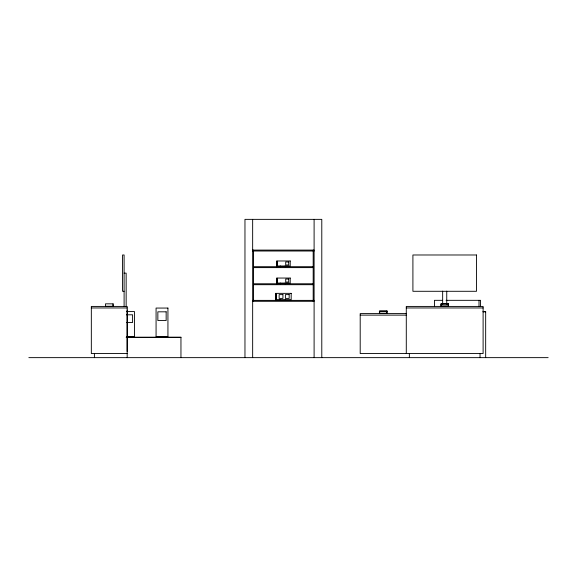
<?xml version="1.0" encoding="UTF-8"?>
<svg xmlns="http://www.w3.org/2000/svg" width="577" height="577" viewBox="0 0 577 577"><rect width="100%" height="100%" fill="white"/><g stroke="black" fill="none" stroke-linecap="round" stroke-linejoin="round"><path stroke-width="0.87" d="M252.654 250.093L314.104 250.093M252.654 251.009L314.104 251.009M253.57 266.704L313.181 266.704M253.57 267.62L313.181 267.62M124.105 273.137L126.154 273.137L126.154 306.423M253.57 283.769L313.181 283.769M253.57 284.692L313.181 284.692M124.105 291.291L122.569 291.291L122.569 254.984L124.105 254.984L124.105 306.423M252.654 300.379L314.104 300.379M442.48 300.328L434.459 300.328L434.459 306.394M446.043 300.328L480.547 300.328L480.497 306.401M252.654 301.302L314.104 301.302M113.042 304.771L113.092 305.622M91.332 307.959L127.178 307.959M406.287 307.959L483.108 307.959M127.178 310.008L127.178 351.494M126.413 311.58L134.477 311.58L134.477 336.586L126.413 336.586M483.108 311.544L485.668 311.544L485.668 357.639M482.985 311.854L485.668 311.854M406.287 313.592L360.199 313.592L360.199 353.542L483.108 353.542L483.108 306.423L406.287 306.423L406.287 353.542M126.45 314.804L132.595 314.804L132.595 322.493L126.45 322.493M360.199 315.129L406.287 315.129M126.212 337.206L180.954 337.156L180.954 357.639M126.284 337.458L180.954 337.458M127.178 353.542L91.332 353.542L91.332 306.423L127.178 306.423L127.178 357.639M28.85 357.639L548.15 357.639M480.035 353.542L480.035 357.639M479.011 300.328L479.011 306.394M446.749 291.133L446.749 304.627M442.653 291.133L442.653 304.627M409.36 353.542L409.36 357.639M321.786 357.639L321.786 219.361L244.965 219.361L244.965 357.639M314.104 219.361L314.104 357.639M313.181 250.093L313.181 301.302M285.327 299.665L285.327 300.379M285.088 265.983L285.088 266.697M285.088 283.055L285.088 283.776M280.307 265.983L280.307 266.697M280.307 283.055L280.307 283.776M279.867 299.665L279.867 300.379M276.96 266.697L276.96 260.977L276.549 260.977L276.549 266.697M276.96 283.776L276.96 278.049L276.549 278.049L276.549 283.776M275.986 300.379L275.986 293.354L275.575 293.354L275.575 300.379M253.57 250.093L253.57 301.302M252.654 219.361L252.654 357.639M167.698 336.586L167.698 337.206M156.309 336.586L156.309 337.206M134.225 336.586L134.225 337.206M94.404 353.542L94.404 357.639M476.494 254.984L412.908 254.984L412.908 291.291L476.494 291.291L476.494 254.984M290.209 260.977L277.371 260.977L277.371 265.983L290.209 265.983L290.209 260.977M288.702 261.98L285.702 261.98L285.702 264.98L288.702 264.98L288.702 261.98M290.209 278.049L277.371 278.049L277.371 283.055L290.209 283.055L290.209 278.049M288.702 279.052L285.702 279.052L285.702 282.052L288.702 282.052L288.702 279.052M291.183 293.354L276.39 293.354L276.39 299.665L291.183 299.665L291.183 293.354M282.932 294.616L279.145 294.616L279.145 298.403L282.932 298.403L282.932 294.616M289.171 294.616L285.391 294.616L285.391 298.403L289.171 298.403L289.171 294.616M113.092 303.841L105.476 303.841L105.476 306.272L113.092 306.272L113.092 303.841M448.538 303.841L440.857 303.841L440.857 306.272L448.538 306.272L448.538 303.841M448.235 304.021L441.167 304.021L441.167 306.062L448.235 306.062L448.235 304.021M167.936 308.06L156.071 308.06L156.071 336.586L167.936 336.586L167.936 308.06M387.088 311.01L379.406 311.01L379.406 313.441L387.088 313.441L387.088 311.01M386.778 311.191L379.709 311.191L379.709 313.232L386.778 313.232L386.778 311.191M166.154 311.818L157.853 311.818L157.853 320.56L166.154 320.56L166.154 311.818"/></g></svg>
